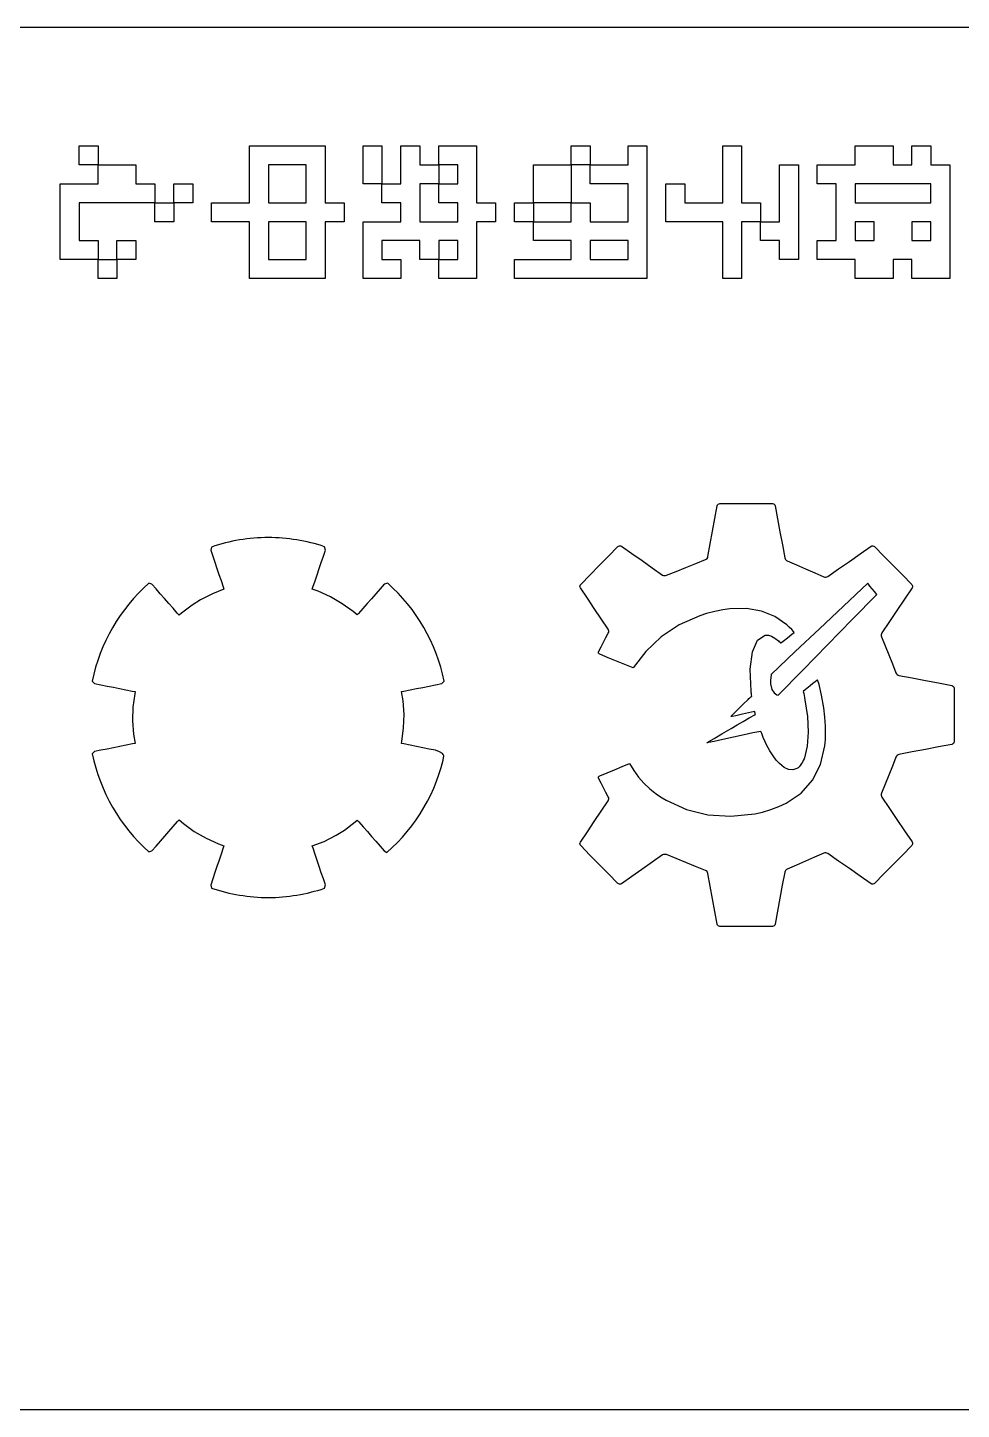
# Model space of a CAD drawing. Extents: x 9 to 137, y 10 to 46.
# Drawn here: x 89.74 to 113.62, y 10.3 to 45.62 of the extents above; entities that cross this region are included whole.
import ezdxf

# ---------------------------------------------------------------- set-up
doc = ezdxf.new("R2010")
doc.units = 0
doc.layers.add('Layer_1', color=7, linetype='CONTINUOUS')

msp = doc.modelspace()

# ---------------------------------------------------------------- linework, layer by layer
at = {"layer": 'Layer_1', "color": 7}
for p, q in [((137.20307, 45.61675), (8.70306, 45.61675)), ((95.07, 32.50475), (94.9794, 32.48685)), ((95.1609, 32.52085), (95.07, 32.50475)), ((95.2521, 32.53505), (95.1609, 32.52085)), ((95.3436, 32.54745), (95.2521, 32.53505)), ((95.4354, 32.55805), (95.3436, 32.54745)), ((95.5274, 32.56705), (95.4354, 32.55805)), ((95.6196, 32.57405), (95.5274, 32.56705)), ((95.7119, 32.57905), (95.6196, 32.57405)), ((95.8044, 32.58205), (95.7119, 32.57905)), ((95.897, 32.58305), (95.8044, 32.58205)), ((95.9886, 32.58205), (95.897, 32.58305)), ((96.0801, 32.57905), (95.9886, 32.58205)), ((96.1715, 32.57405), (96.0801, 32.57905)), ((96.2627, 32.56705), (96.1715, 32.57405)), ((96.3537, 32.55905), (96.2627, 32.56705)), ((96.4445, 32.54885), (96.3537, 32.55905)), ((96.5351, 32.53685), (96.4445, 32.54885)), ((96.6254, 32.52305), (96.5351, 32.53685)), ((96.7154, 32.50745), (96.6254, 32.52305)), ((96.8051, 32.49005), (96.7154, 32.50745)), ((94.4444, 32.34165), (94.4237, 32.26305)), ((94.4237, 32.26305), (94.4769, 32.10699)), ((94.5324, 32.37035), (94.4444, 32.34165)), ((94.6209, 32.39725), (94.5324, 32.37035)), ((94.7099, 32.42235), (94.6209, 32.39725)), ((94.7993, 32.44565), (94.7099, 32.42235)), ((94.8892, 32.46715), (94.7993, 32.44565)), ((94.9794, 32.48685), (94.8892, 32.46715)), ((96.8945, 32.47085), (96.8051, 32.49005)), ((96.9835, 32.44985), (96.8945, 32.47085)), ((97.0721, 32.42715), (96.9835, 32.44985)), ((97.1603, 32.40265), (97.0721, 32.42715)), ((97.248, 32.37635), (97.1603, 32.40265)), ((97.3352, 32.34835), (97.248, 32.37635)), ((97.3047, 32.10544), (97.3579, 32.26305)), ((97.3579, 32.26305), (97.3352, 32.34835)), ((94.4769, 32.10699), (94.5296, 31.95041)), ((94.5296, 31.95041), (94.5823, 31.79383)), ((94.5823, 31.79383), (94.635, 31.63777)), ((97.1451, 31.6326), (97.1983, 31.79021)), ((97.1983, 31.79021), (97.2515, 31.94782)), ((97.2515, 31.94782), (97.3047, 32.10544)), ((94.635, 31.63777), (94.6877, 31.48119)), ((94.6877, 31.48119), (94.7409, 31.32513)), ((97.0387, 31.31686), (97.0919, 31.47499)), ((97.0919, 31.47499), (97.1451, 31.6326)), ((92.57524, 31.15795), (92.45037, 31.02238)), ((92.70576, 31.28872), (92.57524, 31.15795)), ((92.84183, 31.4145), (92.70576, 31.28872)), ((92.91723, 31.3938), (92.84183, 31.4145)), ((93.02575, 31.27029), (92.91723, 31.3938)), ((93.13427, 31.1473), (93.02575, 31.27029)), ((93.24279, 31.0238), (93.13427, 31.1473)), ((94.46962, 31.14679), (94.16111, 30.98917)), ((94.7621, 31.26203), (94.46962, 31.14679)), ((94.7409, 31.32513), (94.7621, 31.26203)), ((97.0206, 31.26366), (97.0387, 31.31686)), ((97.17305, 31.21146), (97.0206, 31.26366)), ((97.48879, 31.06779), (97.17305, 31.21146)), ((98.6443, 31.14374), (98.53423, 31.0192)), ((98.75386, 31.26879), (98.6443, 31.14374)), ((98.86393, 31.39333), (98.75386, 31.26879)), ((98.94973, 31.41763), (98.86393, 31.39333)), ((99.0854, 31.29191), (98.94973, 31.41763)), ((99.21555, 31.16121), (99.0854, 31.29191)), ((99.34006, 31.02573), (99.21555, 31.16121)), ((92.21803, 30.73758), (92.11078, 30.58874)), ((92.33126, 30.88219), (92.21803, 30.73758)), ((92.45037, 31.02238), (92.33126, 30.88219)), ((93.35131, 30.90029), (93.24279, 31.0238)), ((93.45983, 30.77678), (93.35131, 30.90029)), ((93.56835, 30.65328), (93.45983, 30.77678)), ((93.95285, 30.85895), (93.67535, 30.65018)), ((94.16111, 30.98917), (93.95285, 30.85895)), ((97.78903, 30.89313), (97.48879, 31.06779)), ((98.07015, 30.69004), (97.78903, 30.89313)), ((98.31461, 30.76908), (98.20505, 30.64454)), ((98.42416, 30.89466), (98.31461, 30.76908)), ((98.53423, 31.0192), (98.42416, 30.89466)), ((99.45883, 30.88566), (99.34006, 31.02573)), ((99.57173, 30.74119), (99.45883, 30.88566)), ((99.67867, 30.59251), (99.57173, 30.74119)), ((92.00963, 30.43586), (91.91473, 30.27913)), ((92.11078, 30.58874), (92.00963, 30.43586)), ((93.61745, 30.59698), (93.56835, 30.65328)), ((93.67535, 30.65018), (93.61745, 30.59698)), ((98.16935, 30.60424), (98.07015, 30.69004)), ((98.20505, 30.64454), (98.16935, 30.60424)), ((99.77953, 30.43981), (99.67867, 30.59251)), ((99.87423, 30.28328), (99.77953, 30.43981)), ((91.82613, 30.11875), (91.74393, 29.9549)), ((91.91473, 30.27913), (91.82613, 30.11875)), ((99.96263, 30.12311), (99.87423, 30.28328)), ((100.04463, 29.95949), (99.96263, 30.12311)), ((91.66823, 29.78778), (91.59923, 29.61758)), ((91.74393, 29.9549), (91.66823, 29.78778)), ((100.12003, 29.79261), (100.04463, 29.95949)), ((100.18883, 29.62266), (100.12003, 29.79261)), ((91.53693, 29.44448), (91.48153, 29.26868)), ((91.59923, 29.61758), (91.53693, 29.44448)), ((100.25093, 29.44984), (100.18883, 29.62266)), ((100.30613, 29.27431), (100.25093, 29.44984)), ((91.43313, 29.09037), (91.39183, 28.90974)), ((91.48153, 29.26868), (91.43313, 29.09037)), ((100.35443, 29.0963), (100.30613, 29.27431)), ((100.39563, 28.91597), (100.35443, 29.0963)), ((91.39183, 28.90974), (91.44973, 28.85294)), ((91.44973, 28.85294), (91.61096, 28.82034)), ((91.61096, 28.82034), (91.77271, 28.78834)), ((91.77271, 28.78834), (91.93394, 28.75574)), ((91.93394, 28.75574), (92.09517, 28.72314)), ((92.09517, 28.72314), (92.2564, 28.69114)), ((92.2564, 28.69114), (92.41711, 28.65914)), ((92.41711, 28.65914), (92.49051, 28.64414)), ((92.49051, 28.64414), (92.47971, 28.59194)), ((99.30108, 28.64437), (99.35898, 28.65687)), ((99.34188, 28.41028), (99.30108, 28.64437)), ((99.35898, 28.65687), (99.52073, 28.68947)), ((99.52073, 28.68947), (99.68299, 28.72207)), ((99.68299, 28.72207), (99.84474, 28.75467)), ((99.84474, 28.75467), (100.007, 28.78727)), ((100.007, 28.78727), (100.16927, 28.81927)), ((100.16927, 28.81927), (100.33153, 28.85187)), ((100.33153, 28.85187), (100.39563, 28.91597)), ((92.47971, 28.59194), (92.43581, 28.24726)), ((99.36718, 28.06457), (99.34188, 28.41028)), ((92.43581, 28.24726), (92.42681, 27.90103)), ((92.42681, 27.90103), (92.45161, 27.55428)), ((99.35818, 27.7173), (99.36718, 28.06457)), ((92.45161, 27.55428), (92.49191, 27.32123)), ((99.31428, 27.37366), (99.35818, 27.7173)), ((91.93634, 27.21013), (91.77459, 27.17753)), ((92.09808, 27.24273), (91.93634, 27.21013)), ((92.26087, 27.27533), (92.09808, 27.24273)), ((92.42261, 27.30733), (92.26087, 27.27533)), ((92.49191, 27.32123), (92.42261, 27.30733)), ((99.30288, 27.31936), (99.31428, 27.37366)), ((99.36388, 27.30696), (99.30288, 27.31936)), ((99.52459, 27.27546), (99.36388, 27.30696)), ((99.68583, 27.24286), (99.52459, 27.27546)), ((99.84706, 27.21086), (99.68583, 27.24286)), ((100.00829, 27.17826), (99.84706, 27.21086)), ((91.45058, 27.11293), (91.39528, 27.05863)), ((91.39528, 27.05863), (91.43628, 26.87793)), ((91.43628, 26.87793), (91.48438, 26.69954)), ((91.61233, 27.14493), (91.45058, 27.11293)), ((91.77459, 27.17753), (91.61233, 27.14493)), ((100.16952, 27.14566), (100.00829, 27.17826)), ((100.27541, 27.1052), (100.16982, 27.1457)), ((100.16982, 27.1457), (100.16982, 27.1457)), ((100.34871, 27.0666), (100.27541, 27.1052)), ((100.31651, 26.70886), (100.36521, 26.8904)), ((100.37061, 27.0398), (100.34871, 27.0666)), ((100.36521, 26.8904), (100.38141, 27.0037)), ((100.38141, 27.0037), (100.37061, 27.0398)), ((91.48438, 26.69954), (91.53948, 26.52365)), ((91.53948, 26.52365), (91.60138, 26.35044)), ((100.19761, 26.35377), (100.26061, 26.52992)), ((100.26061, 26.52992), (100.31651, 26.70886)), ((91.60138, 26.35044), (91.67008, 26.18011)), ((91.67008, 26.18011), (91.74548, 26.01286)), ((100.05071, 26.01061), (100.12761, 26.18059)), ((100.12761, 26.18059), (100.19761, 26.35377)), ((91.74548, 26.01286), (91.82738, 25.84887)), ((91.82738, 25.84887), (91.91568, 25.68833)), ((99.87671, 25.68101), (99.96701, 25.84401)), ((99.96701, 25.84401), (100.05071, 26.01061)), ((91.91568, 25.68833), (92.01038, 25.53143)), ((92.01038, 25.53143), (92.11125, 25.37837)), ((99.67667, 25.36656), (99.77991, 25.52178)), ((99.77991, 25.52178), (99.87671, 25.68101)), ((92.11125, 25.37837), (92.21822, 25.22934)), ((92.21822, 25.22934), (92.33118, 25.08453)), ((92.33118, 25.08453), (92.45002, 24.94412)), ((93.357, 25.07171), (93.46655, 25.19728)), ((93.46655, 25.19728), (93.57662, 25.32182)), ((93.57662, 25.32182), (93.61742, 25.36782)), ((93.61742, 25.36782), (93.72388, 25.27532)), ((93.72388, 25.27532), (94.005, 25.07223)), ((97.6331, 24.97634), (97.84136, 25.10656)), ((97.84136, 25.10656), (98.11834, 25.31481)), ((98.11834, 25.31481), (98.16954, 25.36181)), ((98.16954, 25.36181), (98.21244, 25.31321)), ((98.21244, 25.31321), (98.32096, 25.18971)), ((98.32096, 25.18971), (98.43, 25.06621)), ((99.45143, 25.06889), (99.56714, 25.21553)), ((99.56714, 25.21553), (99.67667, 25.36656)), ((92.45002, 24.94412), (92.57464, 24.80832)), ((92.57464, 24.80832), (92.70492, 24.67732)), ((93.02678, 24.69707), (93.13686, 24.82212)), ((93.13686, 24.82212), (93.24692, 24.94665)), ((93.24692, 24.94665), (93.357, 25.07171)), ((94.005, 25.07223), (94.30472, 24.89808)), ((94.30472, 24.89808), (94.62098, 24.75442)), ((94.62098, 24.75442), (94.76257, 24.70582)), ((97.02177, 24.69935), (97.32408, 24.81769)), ((97.32408, 24.81769), (97.6331, 24.97634)), ((98.43, 25.06621), (98.538, 24.9427)), ((98.538, 24.9427), (98.64652, 24.81919)), ((98.64652, 24.81919), (98.75504, 24.6962)), ((99.06841, 24.65734), (99.20195, 24.7896)), ((99.20195, 24.7896), (99.32966, 24.92684)), ((99.32966, 24.92684), (99.45143, 25.06889)), ((92.70492, 24.67732), (92.84075, 24.55129)), ((92.84075, 24.55129), (92.91775, 24.57149)), ((92.91775, 24.57149), (93.02678, 24.69707)), ((94.69027, 24.49089), (94.63657, 24.33328)), ((94.74347, 24.64902), (94.69027, 24.49089)), ((94.76257, 24.70582), (94.74347, 24.64902)), ((97.04137, 24.64095), (97.02177, 24.69935)), ((97.09407, 24.48437), (97.04137, 24.64095)), ((97.14677, 24.32831), (97.09407, 24.48437)), ((98.75504, 24.6962), (98.86356, 24.5727)), ((98.86356, 24.5727), (98.92916, 24.5303)), ((98.92916, 24.5303), (99.06841, 24.65734)), ((94.53007, 24.01806), (94.47687, 23.85993)), ((94.58387, 24.17566), (94.53007, 24.01806)), ((94.63657, 24.33328), (94.58387, 24.17566)), ((97.19997, 24.17173), (97.14677, 24.32831)), ((97.25267, 24.01567), (97.19997, 24.17173)), ((94.47687, 23.85993), (94.42367, 23.70231)), ((94.42367, 23.70231), (94.44437, 23.62221)), ((97.30537, 23.85909), (97.25267, 24.01567)), ((97.35857, 23.70251), (97.30537, 23.85909)), ((97.33637, 23.61981), (97.35857, 23.70251)), ((94.44437, 23.62221), (94.53247, 23.59361)), ((94.53247, 23.59361), (94.62097, 23.56681)), ((94.62097, 23.56681), (94.70997, 23.54181)), ((94.70997, 23.54181), (94.79937, 23.51861)), ((94.79937, 23.51861), (94.88927, 23.49721)), ((94.88927, 23.49721), (94.97947, 23.47761)), ((94.97947, 23.47761), (95.07007, 23.45991)), ((95.07007, 23.45991), (95.16097, 23.44401)), ((95.16097, 23.44401), (95.25217, 23.42991)), ((95.25217, 23.42991), (95.34367, 23.41771)), ((95.34367, 23.41771), (95.43547, 23.40731)), ((95.43547, 23.40731), (95.52747, 23.39831)), ((95.52747, 23.39831), (95.61967, 23.39131)), ((95.61967, 23.39131), (95.71197, 23.38631)), ((95.71197, 23.38631), (95.80447, 23.38331)), ((95.80447, 23.38331), (95.89707, 23.38231)), ((95.89707, 23.38231), (95.98877, 23.38331)), ((95.98877, 23.38331), (96.08037, 23.38631)), ((96.08037, 23.38631), (96.17187, 23.39131)), ((96.17187, 23.39131), (96.26317, 23.39831)), ((96.26317, 23.39831), (96.35427, 23.40731)), ((96.35427, 23.40731), (96.44517, 23.41771)), ((96.44517, 23.41771), (96.53577, 23.42991)), ((96.53577, 23.42991), (96.62617, 23.44391)), ((96.62617, 23.44391), (96.71627, 23.45971)), ((96.71627, 23.45971), (96.80607, 23.47721)), ((96.80607, 23.47721), (96.89547, 23.49651)), ((96.89547, 23.49651), (96.98447, 23.51761)), ((96.98447, 23.51761), (97.07307, 23.54051)), ((97.07307, 23.54051), (97.16127, 23.56521)), ((97.16127, 23.56521), (97.24907, 23.59161)), ((97.24907, 23.59161), (97.33637, 23.61981)), ((8.70306, 10.29953), (137.20307, 10.29953))]:
    msp.add_line(p, q, dxfattribs=at)
at = {"layer": 'Layer_1', "color": 1}
for p, q in [((137.20307, 45.61675), (53.88067, 45.61675)), ((91.058928, 42.592864), (91.542973, 42.592864)), ((91.058928, 42.108813), (91.058928, 42.592864)), ((91.542973, 42.592864), (91.542973, 42.108813)), ((95.415378, 42.592864), (97.351581, 42.592864)), ((95.415378, 41.140712), (95.415378, 42.592864)), ((97.351581, 42.592864), (97.351581, 41.140712)), ((98.319682, 41.624762), (98.319682, 42.592864)), ((98.319682, 42.592864), (98.803738, 42.592864)), ((98.803738, 42.592864), (98.803738, 41.624762)), ((99.287783, 42.592864), (99.771839, 42.592864)), ((99.287783, 41.624762), (99.287783, 42.592864)), ((99.771839, 42.592864), (99.771839, 42.108813)), ((100.255885, 42.108813), (100.255885, 42.592864)), ((100.255885, 42.592864), (101.223986, 42.592864)), ((101.223986, 42.592864), (101.223986, 41.140712)), ((103.644245, 42.592864), (104.12829, 42.592864)), ((103.644245, 42.108813), (103.644245, 42.592864)), ((104.12829, 42.592864), (104.12829, 42.108813)), ((105.096391, 42.592864), (105.580447, 42.592864)), ((105.096391, 42.108813), (105.096391, 42.592864)), ((105.580447, 42.592864), (105.580447, 39.204509)), ((107.51665, 42.592864), (108.000695, 42.592864)), ((107.51665, 41.140712), (107.51665, 42.592864)), ((108.000695, 42.592864), (108.000695, 41.140712)), ((110.904999, 42.592864), (111.8731, 42.592864)), ((110.904999, 42.108813), (110.904999, 42.592864)), ((111.8731, 42.592864), (111.8731, 42.108813)), ((112.357156, 42.108813), (112.357156, 42.592864)), ((112.357156, 42.592864), (112.841212, 42.592864)), ((112.841212, 42.592864), (112.841212, 42.108813)), ((91.542973, 42.108813), (91.058928, 42.108813)), ((91.542973, 42.108813), (92.511074, 42.108813)), ((91.542973, 41.624762), (91.542973, 42.108813)), ((92.511074, 42.108813), (92.511074, 41.624762)), ((95.899434, 42.108813), (95.899434, 41.140712)), ((96.867536, 42.108813), (95.899434, 42.108813)), ((96.867536, 41.140712), (96.867536, 42.108813)), ((99.771839, 42.108813), (100.255885, 42.108813)), ((100.255885, 42.108813), (100.255885, 41.624762)), ((100.739941, 42.108813), (100.255885, 42.108813)), ((100.739941, 41.624762), (100.739941, 42.108813)), ((102.676143, 42.108813), (103.644245, 42.108813)), ((102.676143, 41.140712), (102.676143, 42.108813)), ((104.12829, 42.108813), (103.644245, 42.108813)), ((103.644245, 42.108813), (103.644245, 41.140712)), ((104.12829, 41.624762), (104.12829, 42.108813)), ((104.12829, 42.108813), (105.096391, 42.108813)), ((108.968796, 42.108813), (109.452852, 42.108813)), ((108.968796, 40.656661), (108.968796, 42.108813)), ((109.452852, 42.108813), (109.452852, 39.68856)), ((109.936897, 41.624762), (109.936897, 42.108813)), ((109.936897, 42.108813), (110.904999, 42.108813)), ((111.8731, 42.108813), (112.357156, 42.108813)), ((112.841212, 42.108813), (113.325257, 42.108813)), ((113.325257, 42.108813), (113.325257, 39.204509)), ((90.574872, 39.68856), (90.574872, 41.624762)), ((90.574872, 41.624762), (91.542973, 41.624762)), ((92.511074, 41.624762), (92.995131, 41.624762)), ((92.995131, 41.624762), (92.995131, 41.140712)), ((93.479176, 41.624762), (93.963232, 41.624762)), ((93.479176, 41.140712), (93.479176, 41.624762)), ((93.963232, 41.624762), (93.963232, 41.140712)), ((98.803738, 41.624762), (98.319682, 41.624762)), ((98.803738, 41.140712), (98.803738, 41.624762)), ((98.803738, 41.624762), (99.287783, 41.624762)), ((99.771839, 41.624762), (99.771839, 40.656661)), ((100.255885, 41.624762), (99.771839, 41.624762)), ((100.255885, 41.624762), (100.739941, 41.624762)), ((100.255885, 41.140712), (100.255885, 41.624762)), ((105.096391, 41.624762), (104.12829, 41.624762)), ((105.096391, 40.656661), (105.096391, 41.624762)), ((106.064492, 40.656661), (106.064492, 41.624762)), ((106.064492, 41.624762), (106.548548, 41.624762)), ((106.548548, 41.624762), (106.548548, 41.140712)), ((110.420953, 41.624762), (109.936897, 41.624762)), ((110.420953, 40.17261), (110.420953, 41.624762)), ((110.904999, 41.624762), (110.904999, 41.140712)), ((112.841212, 41.624762), (110.904999, 41.624762)), ((112.841212, 41.140712), (112.841212, 41.624762)), ((92.995131, 41.140712), (91.058928, 41.140712)), ((91.058928, 41.140712), (91.058928, 40.17261)), ((92.995131, 41.140712), (93.479176, 41.140712)), ((92.995131, 40.656661), (92.995131, 41.140712)), ((93.479176, 41.140712), (93.479176, 40.656661)), ((93.963232, 41.140712), (93.479176, 41.140712)), ((94.447277, 40.656661), (94.447277, 41.140712)), ((94.447277, 41.140712), (95.415378, 41.140712)), ((95.899434, 41.140712), (96.867536, 41.140712)), ((97.351581, 41.140712), (97.835637, 41.140712)), ((97.835637, 41.140712), (97.835637, 40.656661)), ((99.287783, 41.140712), (98.803738, 41.140712)), ((99.287783, 40.656661), (99.287783, 41.140712)), ((100.739941, 41.140712), (100.255885, 41.140712)), ((100.739941, 40.656661), (100.739941, 41.140712)), ((101.223986, 41.140712), (101.708042, 41.140712)), ((101.708042, 41.140712), (101.708042, 40.656661)), ((102.192087, 40.656661), (102.192087, 41.140712)), ((102.192087, 41.140712), (102.676143, 41.140712)), ((103.644245, 41.140712), (102.676143, 41.140712)), ((102.676143, 41.140712), (102.676143, 40.656661)), ((103.644245, 40.656661), (103.644245, 41.140712)), ((103.644245, 41.140712), (104.12829, 41.140712)), ((104.12829, 41.140712), (104.12829, 40.656661)), ((106.548548, 41.140712), (107.51665, 41.140712)), ((108.000695, 41.140712), (108.484751, 41.140712)), ((108.484751, 41.140712), (108.484751, 40.656661)), ((110.904999, 41.140712), (112.841212, 41.140712)), ((93.479176, 40.656661), (92.995131, 40.656661)), ((95.415378, 40.656661), (94.447277, 40.656661)), ((95.415378, 39.204509), (95.415378, 40.656661)), ((95.899434, 40.656661), (95.899434, 39.68856)), ((96.867536, 40.656661), (95.899434, 40.656661)), ((96.867536, 39.68856), (96.867536, 40.656661)), ((97.835637, 40.656661), (97.351581, 40.656661)), ((97.351581, 40.656661), (97.351581, 39.204509)), ((98.319682, 39.204509), (98.319682, 40.656661)), ((98.319682, 40.656661), (99.287783, 40.656661)), ((99.771839, 40.656661), (100.739941, 40.656661)), ((101.708042, 40.656661), (101.223986, 40.656661)), ((101.223986, 40.656661), (101.223986, 39.204509)), ((102.676143, 40.656661), (102.192087, 40.656661)), ((102.676143, 40.17261), (102.676143, 40.656661)), ((102.676143, 40.656661), (103.644245, 40.656661)), ((104.12829, 40.656661), (105.096391, 40.656661)), ((107.51665, 40.656661), (106.064492, 40.656661)), ((107.51665, 39.204509), (107.51665, 40.656661)), ((108.484751, 40.656661), (108.000695, 40.656661)), ((108.000695, 40.656661), (108.000695, 39.204509)), ((108.484751, 40.17261), (108.484751, 40.656661)), ((108.484751, 40.656661), (108.968796, 40.656661)), ((110.904999, 40.656661), (110.904999, 40.17261)), ((111.389055, 40.656661), (110.904999, 40.656661)), ((111.389055, 40.17261), (111.389055, 40.656661)), ((112.357156, 40.656661), (112.357156, 40.17261)), ((112.841212, 40.656661), (112.357156, 40.656661)), ((112.841212, 40.17261), (112.841212, 40.656661)), ((91.058928, 40.17261), (91.542973, 40.17261)), ((91.542973, 40.17261), (91.542973, 39.68856)), ((92.027029, 40.17261), (92.511074, 40.17261)), ((92.027029, 39.68856), (92.027029, 40.17261)), ((92.511074, 40.17261), (92.511074, 39.68856)), ((99.771839, 40.17261), (98.803738, 40.17261)), ((98.803738, 40.17261), (98.803738, 39.68856)), ((99.771839, 39.68856), (99.771839, 40.17261)), ((100.255885, 40.17261), (100.255885, 39.68856)), ((100.739941, 40.17261), (100.255885, 40.17261)), ((100.739941, 39.68856), (100.739941, 40.17261)), ((103.644245, 40.17261), (102.676143, 40.17261)), ((103.644245, 39.68856), (103.644245, 40.17261)), ((104.12829, 40.17261), (104.12829, 39.68856)), ((105.096391, 40.17261), (104.12829, 40.17261)), ((105.096391, 39.68856), (105.096391, 40.17261)), ((108.968796, 40.17261), (108.484751, 40.17261)), ((108.968796, 39.68856), (108.968796, 40.17261)), ((109.936897, 39.68856), (109.936897, 40.17261)), ((109.936897, 40.17261), (110.420953, 40.17261)), ((110.904999, 40.17261), (111.389055, 40.17261)), ((112.357156, 40.17261), (112.841212, 40.17261)), ((91.542973, 39.68856), (90.574872, 39.68856)), ((91.542973, 39.68856), (92.027029, 39.68856)), ((91.542973, 39.204509), (91.542973, 39.68856)), ((92.511074, 39.68856), (92.027029, 39.68856)), ((92.027029, 39.68856), (92.027029, 39.204509)), ((95.899434, 39.68856), (96.867536, 39.68856)), ((98.803738, 39.68856), (99.287783, 39.68856)), ((99.287783, 39.68856), (99.287783, 39.204509)), ((100.255885, 39.68856), (99.771839, 39.68856)), ((100.255885, 39.204509), (100.255885, 39.68856)), ((100.255885, 39.68856), (100.739941, 39.68856)), ((102.192087, 39.204509), (102.192087, 39.68856)), ((102.192087, 39.68856), (103.644245, 39.68856)), ((104.12829, 39.68856), (105.096391, 39.68856)), ((109.452852, 39.68856), (108.968796, 39.68856)), ((110.904999, 39.68856), (109.936897, 39.68856)), ((110.904999, 39.204509), (110.904999, 39.68856)), ((112.357156, 39.68856), (111.8731, 39.68856)), ((111.8731, 39.68856), (111.8731, 39.204509)), ((112.357156, 39.204509), (112.357156, 39.68856)), ((92.027029, 39.204509), (91.542973, 39.204509)), ((97.351581, 39.204509), (95.415378, 39.204509)), ((99.287783, 39.204509), (98.319682, 39.204509)), ((101.223986, 39.204509), (100.255885, 39.204509)), ((105.580447, 39.204509), (102.192087, 39.204509)), ((108.000695, 39.204509), (107.51665, 39.204509)), ((111.8731, 39.204509), (110.904999, 39.204509)), ((113.325257, 39.204509), (112.357156, 39.204509)), ((53.88067, 10.29953), (137.20307, 10.29953))]:
    msp.add_line(p, q, dxfattribs=at)
at = {"layer": 'Layer_1', "color": 5}
for p, q in [((107.318423, 33.06937), (107.37749, 33.393009)), ((107.37749, 33.393009), (107.386366, 33.415744)), ((107.386366, 33.415744), (107.40259, 33.434259)), ((107.40259, 33.434259), (107.423834, 33.446736)), ((107.423834, 33.446736), (107.447733, 33.45132)), ((107.447733, 33.45132), (107.783394, 33.451683)), ((107.783394, 33.451683), (108.119056, 33.452047)), ((108.119056, 33.452047), (108.454717, 33.452411)), ((108.454717, 33.452411), (108.790379, 33.452775)), ((108.790379, 33.452775), (108.814169, 33.448264)), ((108.814169, 33.448264), (108.83534, 33.435569)), ((108.83534, 33.435569), (108.851564, 33.416762)), ((108.851564, 33.416762), (108.860585, 33.393954)), ((108.860585, 33.393954), (108.921253, 33.062127)), ((107.259355, 32.74573), (107.318423, 33.06937)), ((108.921253, 33.062127), (108.981918, 32.7303)), ((107.200284, 32.422091), (107.259355, 32.74573)), ((108.981918, 32.7303), (109.042586, 32.398472)), ((104.598941, 32.111122), (104.836416, 32.352602)), ((104.836416, 32.352602), (104.85635, 32.366352)), ((104.85635, 32.366352), (104.880104, 32.372754)), ((104.880104, 32.372754), (104.904658, 32.371299)), ((104.904658, 32.371299), (104.926883, 32.361514)), ((104.926883, 32.361514), (105.190305, 32.177629)), ((105.190305, 32.177629), (105.453724, 31.993747)), ((107.141216, 32.098452), (107.200284, 32.422091)), ((109.042586, 32.398472), (109.103251, 32.066645)), ((110.75775, 31.974191), (111.03474, 32.167789)), ((111.03474, 32.167789), (111.31173, 32.36139)), ((111.31173, 32.36139), (111.333774, 32.371212)), ((111.333774, 32.371212), (111.358365, 32.372667)), ((111.358365, 32.372667), (111.382264, 32.366265)), ((111.382264, 32.366265), (111.402198, 32.352478)), ((111.402198, 32.352478), (111.639542, 32.110998)), ((104.123988, 31.628166), (104.361463, 31.869646)), ((104.361463, 31.869646), (104.598941, 32.111122)), ((105.453724, 31.993747), (105.717146, 31.809861)), ((105.717146, 31.809861), (105.980564, 31.625976)), ((106.329565, 31.719161), (106.577952, 31.820054)), ((106.577952, 31.820054), (106.826336, 31.920951)), ((106.826336, 31.920951), (107.07472, 32.021844)), ((107.07472, 32.021844), (107.097346, 32.033557)), ((107.097346, 32.033557), (107.117426, 32.051745)), ((107.117426, 32.051745), (107.132777, 32.074116)), ((107.132777, 32.074116), (107.141216, 32.098452)), ((109.103251, 32.066645), (109.11169, 32.041873)), ((109.11169, 32.041873), (109.126859, 32.018628)), ((109.126859, 32.018628), (109.14672, 31.999531)), ((109.14672, 31.999531), (109.169237, 31.987236)), ((109.169237, 31.987236), (109.40259, 31.885782)), ((109.40259, 31.885782), (109.63594, 31.784329)), ((110.480759, 31.78059), (110.75775, 31.974191)), ((111.639542, 32.110998), (111.876889, 31.869518)), ((111.876889, 31.869518), (112.114233, 31.628039)), ((103.886509, 31.386686), (104.123988, 31.628166)), ((105.980564, 31.625976), (106.003263, 31.614809)), ((106.003263, 31.614809), (106.029745, 31.609607)), ((106.029745, 31.609607), (106.056809, 31.610698)), ((106.056809, 31.610698), (106.081181, 31.618264)), ((106.081181, 31.618264), (106.329565, 31.719161)), ((109.63594, 31.784329), (109.869294, 31.682876)), ((109.869294, 31.682876), (110.102643, 31.581423)), ((110.102643, 31.581423), (110.12687, 31.573311)), ((110.12687, 31.573311), (110.154006, 31.571492)), ((110.154006, 31.571492), (110.180743, 31.576039)), ((110.180743, 31.576039), (110.203769, 31.586988)), ((110.203769, 31.586988), (110.480759, 31.78059)), ((112.114233, 31.628039), (112.351577, 31.386559)), ((103.866939, 31.34198), (103.87305, 31.366315)), ((103.868394, 31.316807), (103.866939, 31.34198)), ((103.877852, 31.293963), (103.868394, 31.316807)), ((103.87305, 31.366315), (103.886509, 31.386686)), ((104.055462, 31.030832), (103.877852, 31.293963)), ((111.225711, 31.414307), (110.608269, 30.832396)), ((110.824889, 30.484716), (111.455238, 31.128943)), ((111.283055, 31.342973), (111.225711, 31.414307)), ((111.340398, 31.271639), (111.283055, 31.342973)), ((111.397738, 31.200305), (111.340398, 31.271639)), ((111.455082, 31.128972), (111.397738, 31.200305)), ((111.455231, 31.128943), (111.455082, 31.128972)), ((111.455234, 31.128943), (111.455231, 31.128943)), ((111.455238, 31.128943), (111.455234, 31.128943)), ((111.455234, 31.128943), (111.455234, 31.128943)), ((112.358816, 31.295509), (112.165509, 31.008788)), ((112.351577, 31.386559), (112.365, 31.366152)), ((112.368492, 31.317735), (112.358816, 31.295509)), ((112.365, 31.366152), (112.370674, 31.342253)), ((112.370674, 31.342253), (112.368492, 31.317735)), ((104.233069, 30.767705), (104.055462, 31.030832)), ((104.41068, 30.504574), (104.233069, 30.767705)), ((107.523181, 30.733948), (107.312421, 30.690405)), ((107.702323, 30.760975), (107.523181, 30.733948)), ((108.122388, 30.770106), (107.702323, 30.760975)), ((108.506612, 30.704338), (108.122388, 30.770106)), ((110.608269, 30.832396), (109.99083, 30.250483)), ((112.165509, 31.008788), (111.972202, 30.722067)), ((104.588286, 30.241443), (104.41068, 30.504574)), ((106.931751, 30.585013), (106.407537, 30.348989)), ((107.103974, 30.638162), (106.931751, 30.585013)), ((107.312421, 30.690405), (107.103974, 30.638162)), ((108.853488, 30.564053), (108.506612, 30.704338)), ((109.161511, 30.349633), (108.853488, 30.564053)), ((110.19454, 29.84049), (110.824889, 30.484716)), ((111.778892, 30.435343), (111.585585, 30.148622)), ((111.972202, 30.722067), (111.778892, 30.435343)), ((104.4703, 29.908623), (104.531369, 30.024506)), ((104.531369, 30.024506), (104.592433, 30.14039)), ((104.599054, 30.218344), (104.588286, 30.241443)), ((104.592433, 30.14039), (104.601273, 30.164398)), ((104.603455, 30.191535), (104.599054, 30.218344)), ((104.601273, 30.164398), (104.603455, 30.191535)), ((105.943486, 30.042181), (105.547571, 29.673014)), ((106.407537, 30.348989), (105.943486, 30.042181)), ((108.410033, 29.959971), (108.605941, 30.086473)), ((108.605941, 30.086473), (108.685761, 30.085018)), ((108.685761, 30.085018), (108.769081, 30.060028)), ((108.769081, 30.060028), (108.854645, 30.012233)), ((109.060869, 29.931838), (109.174759, 30.021974)), ((109.221233, 30.294283), (109.161511, 30.349633)), ((109.174759, 30.021974), (109.288682, 30.113712)), ((109.28164, 30.233575), (109.221233, 30.294283)), ((109.327484, 30.183434), (109.28164, 30.233575)), ((109.288682, 30.113712), (109.343526, 30.159789)), ((109.343526, 30.159789), (109.327484, 30.183434)), ((109.99083, 30.250483), (109.373388, 29.668572)), ((111.574781, 30.125341), (111.569689, 30.098023)), ((111.569689, 30.098023), (111.57078, 30.070195)), ((111.57078, 30.070195), (111.578237, 30.04535)), ((111.585585, 30.148622), (111.574781, 30.125341)), ((111.578237, 30.04535), (111.670833, 29.815248)), ((104.341947, 29.654229), (104.348167, 29.676855)), ((104.348167, 29.676855), (104.409235, 29.792739)), ((104.409235, 29.792739), (104.4703, 29.908623)), ((105.547571, 29.673014), (105.227762, 29.249922)), ((108.279882, 29.66014), (108.410033, 29.959971)), ((109.373388, 29.668572), (108.755945, 29.086658)), ((108.854645, 30.012233), (108.941198, 29.942216)), ((108.941198, 29.942216), (108.964079, 29.921591)), ((108.964079, 29.921591), (108.98394, 29.905039)), ((108.98394, 29.905039), (108.998673, 29.894199)), ((108.998673, 29.894199), (109.00613, 29.890562)), ((109.00613, 29.890562), (109.060869, 29.931838)), ((109.564188, 29.196264), (110.19454, 29.84049)), ((111.670833, 29.815248), (111.763432, 29.585151)), ((104.344857, 29.632294), (104.341947, 29.654229)), ((104.356279, 29.613488), (104.344857, 29.632294)), ((104.375231, 29.60021), (104.356279, 29.613488)), ((104.588363, 29.512638), (104.375231, 29.60021)), ((104.801498, 29.425066), (104.588363, 29.512638)), ((105.01463, 29.337494), (104.801498, 29.425066)), ((105.227762, 29.249922), (105.01463, 29.337494)), ((108.222688, 29.215696), (108.279882, 29.66014)), ((111.763432, 29.585151), (111.856027, 29.355049)), ((111.856027, 29.355049), (111.948623, 29.124948)), ((108.245678, 28.655353), (108.222688, 29.215696)), ((108.747469, 29.009665), (108.741613, 28.932281)), ((108.753399, 29.065306), (108.747469, 29.009665)), ((108.755945, 29.086658), (108.753399, 29.065306)), ((108.933839, 28.552037), (109.564188, 29.196264)), ((111.948623, 29.124948), (111.960154, 29.102031)), ((111.960154, 29.102031), (111.978379, 29.081624)), ((111.978379, 29.081624), (112.00075, 29.065946)), ((112.00075, 29.065946), (112.024722, 29.057252)), ((112.024722, 29.057252), (112.362115, 28.993412)), ((112.362115, 28.993412), (112.699508, 28.929571)), ((108.248952, 28.624251), (108.245678, 28.655353)), ((108.252226, 28.59315), (108.248952, 28.624251)), ((108.741613, 28.932281), (108.739067, 28.845721)), ((108.739067, 28.845721), (108.769659, 28.701303)), ((108.769659, 28.701303), (108.836598, 28.611305)), ((108.836598, 28.611305), (108.903465, 28.565096)), ((109.622146, 28.687615), (109.578109, 28.651675)), ((109.578109, 28.651675), (109.588913, 28.598246)), ((109.66618, 28.723555), (109.622146, 28.687615)), ((109.710217, 28.759494), (109.66618, 28.723555)), ((109.75425, 28.795434), (109.710217, 28.759494)), ((109.823634, 28.85161), (109.75425, 28.795434)), ((109.882556, 28.898146), (109.823634, 28.85161)), ((109.924825, 28.93023), (109.882556, 28.898146)), ((109.94425, 28.943071), (109.924825, 28.93023)), ((109.981943, 28.827758), (109.94425, 28.943071)), ((110.041593, 28.551495), (109.981943, 28.827758)), ((112.699508, 28.929571), (113.036897, 28.865731)), ((113.036897, 28.865731), (113.37429, 28.801891)), ((113.37429, 28.801891), (113.396953, 28.792906)), ((113.396953, 28.792906), (113.415577, 28.776573)), ((113.415577, 28.776573), (113.428164, 28.755147)), ((113.428164, 28.755147), (113.432783, 28.730885)), ((113.432783, 28.730885), (113.432783, 28.389341)), ((107.906302, 28.191949), (108.042739, 28.324573)), ((108.042739, 28.324573), (108.166232, 28.443207)), ((108.166232, 28.443207), (108.189367, 28.465142)), ((108.189367, 28.465142), (108.212503, 28.487077)), ((108.212503, 28.487077), (108.235638, 28.509012)), ((108.235638, 28.509012), (108.258773, 28.530946)), ((108.255499, 28.562048), (108.252226, 28.59315)), ((108.258773, 28.530946), (108.255499, 28.562048)), ((108.903465, 28.565096), (108.933839, 28.552037)), ((109.588913, 28.598246), (109.59968, 28.544813)), ((109.59968, 28.544813), (109.610484, 28.491384)), ((109.610484, 28.491384), (109.621251, 28.437951)), ((109.621251, 28.437951), (109.686339, 28.010621)), ((110.099795, 28.232454), (110.041593, 28.551495)), ((113.432783, 28.389341), (113.432783, 28.047798)), ((107.727815, 28.008187), (107.733053, 28.020192)), ((107.759099, 28.009643), (107.727815, 28.008187)), ((107.733053, 28.020192), (107.791532, 28.079197)), ((107.850007, 28.027831), (107.759099, 28.009643)), ((107.791532, 28.079197), (107.906302, 28.191949)), ((108.023623, 28.066462), (107.850007, 28.027831)), ((108.101719, 28.083959), (108.023623, 28.066462)), ((108.044419, 27.884461), (108.19821, 27.974118)), ((108.179811, 28.101456), (108.101719, 28.083959)), ((108.257907, 28.118953), (108.179811, 28.101456)), ((108.19821, 27.974118), (108.352005, 28.06377)), ((108.336, 28.13645), (108.257907, 28.118953)), ((108.337819, 28.127465), (108.336, 28.13645)), ((108.340001, 28.118444), (108.337819, 28.127465)), ((108.34182, 28.109422), (108.340001, 28.118444)), ((108.344003, 28.100438), (108.34182, 28.109422)), ((108.346185, 28.091271), (108.344003, 28.100438)), ((108.348004, 28.082104), (108.346185, 28.091271)), ((108.350187, 28.072937), (108.348004, 28.082104)), ((108.352005, 28.06377), (108.350187, 28.072937)), ((109.686339, 28.010621), (109.706128, 27.6079)), ((110.133152, 27.988806), (110.099795, 28.232454)), ((110.141228, 27.876935), (110.133152, 27.988806)), ((113.432783, 28.047798), (113.432783, 27.706254)), ((107.298227, 27.44807), (107.496903, 27.564892)), ((107.496903, 27.564892), (107.736829, 27.705152)), ((107.736829, 27.705152), (107.890624, 27.794808)), ((107.890624, 27.794808), (108.044419, 27.884461)), ((108.286674, 27.589206), (108.063866, 27.540662)), ((108.43745, 27.62049), (108.286674, 27.589206)), ((108.493036, 27.629657), (108.43745, 27.62049)), ((108.513916, 27.572266), (108.493036, 27.629657)), ((108.555545, 27.471478), (108.513916, 27.572266)), ((109.706128, 27.6079), (109.680665, 27.248823)), ((110.146538, 27.77455), (110.141228, 27.876935)), ((110.149449, 27.679787), (110.146538, 27.77455)), ((110.148357, 27.50565), (110.150176, 27.590778)), ((110.150176, 27.590778), (110.149449, 27.679787)), ((113.432783, 27.706254), (113.432783, 27.364711)), ((107.107281, 27.333773), (107.161463, 27.366948)), ((107.156847, 27.341302), (107.107281, 27.333773)), ((107.30253, 27.371349), (107.156847, 27.341302)), ((107.161463, 27.366948), (107.298227, 27.44807)), ((107.521817, 27.419111), (107.30253, 27.371349)), ((107.792176, 27.479765), (107.521817, 27.419111)), ((108.063866, 27.540662), (107.792176, 27.479765)), ((108.602103, 27.364572), (108.555545, 27.471478)), ((108.637788, 27.288808), (108.602103, 27.364572)), ((108.723203, 27.133918), (108.637788, 27.288808)), ((109.680665, 27.248823), (109.610026, 26.952423)), ((110.017137, 26.783852), (110.127332, 27.25548)), ((110.127332, 27.25548), (110.136935, 27.339782)), ((110.136935, 27.339782), (110.143919, 27.422578)), ((110.143919, 27.422578), (110.148357, 27.50565)), ((113.036672, 27.231061), (112.699283, 27.166806)), ((113.374065, 27.295316), (113.036672, 27.231061)), ((113.396727, 27.304046), (113.374065, 27.295316)), ((113.415352, 27.319942), (113.396727, 27.304046)), ((113.427938, 27.340859), (113.415352, 27.319942)), ((113.432594, 27.364649), (113.427938, 27.340859)), ((113.432765, 27.364445), (113.432594, 27.364649)), ((113.432772, 27.364412), (113.432765, 27.364445)), ((113.432776, 27.36438), (113.432772, 27.364412)), ((113.432783, 27.364347), (113.432776, 27.36438)), ((113.432783, 27.364711), (113.432783, 27.36462)), ((113.432783, 27.36462), (113.432783, 27.364529)), ((113.432783, 27.364529), (113.432783, 27.364438)), ((113.432783, 27.364438), (113.432783, 27.364347)), ((108.80474, 27.004662), (108.723203, 27.133918)), ((108.885153, 26.897018), (108.80474, 27.004662)), ((108.967193, 26.806965), (108.885153, 26.897018)), ((109.55477, 26.844142), (109.53018, 26.804204)), ((109.578051, 26.885414), (109.55477, 26.844142)), ((109.597367, 26.92314), (109.578051, 26.885414)), ((109.610026, 26.952423), (109.597367, 26.92314)), ((111.948398, 26.971109), (111.855802, 26.741284)), ((111.959929, 26.993881), (111.948398, 26.971109)), ((111.978153, 27.014106), (111.959929, 26.993881)), ((112.000525, 27.029602), (111.978153, 27.014106)), ((112.024497, 27.038296), (112.000525, 27.029602)), ((112.36189, 27.102551), (112.024497, 27.038296)), ((112.699283, 27.166806), (112.36189, 27.102551)), ((104.356439, 26.481682), (104.375173, 26.494959)), ((104.375173, 26.494959), (104.564227, 26.572535)), ((104.564227, 26.572535), (104.753282, 26.650114)), ((104.753282, 26.650114), (104.942332, 26.72769)), ((104.942332, 26.72769), (105.131387, 26.805266)), ((105.131387, 26.805266), (105.241803, 26.629085)), ((105.241803, 26.629085), (105.366126, 26.460998)), ((109.087063, 26.707553), (108.967193, 26.806965)), ((109.19988, 26.653683), (109.087063, 26.707553)), ((109.307707, 26.644807), (109.19988, 26.653683)), ((109.412612, 26.680383), (109.307707, 26.644807)), ((109.44455, 26.700499), (109.412612, 26.680383)), ((109.471396, 26.724326), (109.44455, 26.700499)), ((109.498242, 26.757137), (109.471396, 26.724326)), ((109.53018, 26.804204), (109.498242, 26.757137)), ((109.815428, 26.382462), (110.017137, 26.783852)), ((111.763203, 26.511459), (111.670607, 26.281634)), ((111.855802, 26.741284), (111.763203, 26.511459)), ((104.341707, 26.44094), (104.344981, 26.462875)), ((104.347891, 26.418314), (104.341707, 26.44094)), ((104.344981, 26.462875), (104.356439, 26.481682)), ((104.408955, 26.302431), (104.347891, 26.418314)), ((104.470024, 26.186547), (104.408955, 26.302431)), ((104.531088, 26.070663), (104.470024, 26.186547)), ((105.366126, 26.460998), (105.503188, 26.304337)), ((105.503188, 26.304337), (105.651836, 26.162433)), ((105.651836, 26.162433), (105.74055, 26.091645)), ((109.522345, 26.051475), (109.815428, 26.382462)), ((111.670607, 26.281634), (111.578008, 26.051809)), ((104.410872, 25.590632), (104.588479, 25.853763)), ((104.592153, 25.95478), (104.531088, 26.070663)), ((104.588479, 25.853763), (104.598992, 25.876862)), ((104.601102, 25.930771), (104.592153, 25.95478)), ((104.598992, 25.876862), (104.603284, 25.903671)), ((104.603284, 25.903671), (104.601102, 25.930771)), ((105.74055, 26.091645), (105.853964, 26.0093)), ((105.853964, 26.0093), (105.971681, 25.929695)), ((105.971681, 25.929695), (106.073309, 25.867113)), ((106.073309, 25.867113), (106.587872, 25.633738)), ((108.955887, 25.706938), (109.138037, 25.791047)), ((109.138037, 25.791047), (109.522345, 26.051475)), ((111.570587, 26.027074), (111.569496, 25.999391)), ((111.569496, 25.999391), (111.574552, 25.972109)), ((111.578008, 26.051809), (111.570587, 26.027074)), ((111.574552, 25.972109), (111.585356, 25.94861)), ((111.585356, 25.94861), (111.778666, 25.661886)), ((104.233262, 25.327501), (104.410872, 25.590632)), ((106.587872, 25.633738), (107.137669, 25.498047)), ((107.137669, 25.498047), (107.721642, 25.46015)), ((107.721642, 25.46015), (108.338735, 25.520157)), ((108.338735, 25.520157), (108.534007, 25.563946)), ((108.534007, 25.563946), (108.747135, 25.628721)), ((108.747135, 25.628721), (108.955887, 25.706938)), ((111.778666, 25.661886), (111.971973, 25.375165)), ((104.055655, 25.06437), (104.233262, 25.327501)), ((111.971973, 25.375165), (112.165283, 25.08844)), ((112.165283, 25.08844), (112.35859, 24.801716)), ((103.866695, 24.753804), (103.868514, 24.778649)), ((103.872588, 24.729651), (103.866695, 24.753804)), ((103.868514, 24.778649), (103.878045, 24.801239)), ((103.885902, 24.709135), (103.872588, 24.729651)), ((103.878045, 24.801239), (104.055655, 25.06437)), ((112.364374, 24.730091), (112.350951, 24.709538)), ((112.35859, 24.801716), (112.368266, 24.77909)), ((112.370085, 24.754245), (112.364374, 24.730091)), ((112.368266, 24.77909), (112.370085, 24.754245)), ((104.12338, 24.467516), (103.885902, 24.709135)), ((104.360859, 24.225902), (104.12338, 24.467516)), ((105.979964, 24.469423), (105.716542, 24.285679)), ((106.002844, 24.480699), (105.979964, 24.469423)), ((106.029326, 24.486119), (106.002844, 24.480699)), ((106.056245, 24.485392), (106.029326, 24.486119)), ((106.080544, 24.477935), (106.056245, 24.485392)), ((106.328932, 24.376903), (106.080544, 24.477935)), ((106.577316, 24.275872), (106.328932, 24.376903)), ((109.868671, 24.413436), (109.635318, 24.311706)), ((110.102025, 24.515162), (109.868671, 24.413436)), ((110.126251, 24.523128), (110.102025, 24.515162)), ((110.153388, 24.524583), (110.126251, 24.523128)), ((110.180125, 24.519818), (110.153388, 24.524583)), ((110.203151, 24.509051), (110.180125, 24.519818)), ((110.480141, 24.315729), (110.203151, 24.509051)), ((112.113607, 24.468058), (111.876264, 24.226579)), ((112.350951, 24.709538), (112.113607, 24.468058)), ((104.598334, 23.984284), (104.360859, 24.225902)), ((105.453124, 24.101936), (105.189702, 23.918188)), ((105.716542, 24.285679), (105.453124, 24.101936)), ((106.825703, 24.174841), (106.577316, 24.275872)), ((107.074087, 24.073809), (106.825703, 24.174841)), ((107.096677, 24.062315), (107.074087, 24.073809)), ((107.11672, 24.04409), (107.096677, 24.062315)), ((107.132071, 24.021573), (107.11672, 24.04409)), ((107.140583, 23.997201), (107.132071, 24.021573)), ((109.102621, 24.029423), (109.041957, 23.697458)), ((109.110988, 24.05405), (109.102621, 24.029423)), ((109.126193, 24.077112), (109.110988, 24.05405)), ((109.146091, 24.096028), (109.126193, 24.077112)), ((109.168608, 24.10825), (109.146091, 24.096028)), ((109.401961, 24.20998), (109.168608, 24.10825)), ((109.635318, 24.311706), (109.401961, 24.20998)), ((110.757128, 24.122404), (110.480141, 24.315729)), ((111.034118, 23.929083), (110.757128, 24.122404)), ((111.876264, 24.226579), (111.638916, 23.985095)), ((104.835812, 23.742666), (104.598334, 23.984284)), ((104.855746, 23.728952), (104.835812, 23.742666)), ((104.8795, 23.722732), (104.855746, 23.728952)), ((104.904054, 23.724551), (104.8795, 23.722732)), ((104.92628, 23.734445), (104.904054, 23.724551)), ((105.189702, 23.918188), (104.92628, 23.734445)), ((107.199654, 23.673562), (107.140583, 23.997201)), ((107.258726, 23.349923), (107.199654, 23.673562)), ((109.041957, 23.697458), (108.981288, 23.365488)), ((111.311105, 23.735758), (111.034118, 23.929083)), ((111.333149, 23.725718), (111.311105, 23.735758)), ((111.357739, 23.723899), (111.333149, 23.725718)), ((111.381638, 23.729865), (111.357739, 23.723899)), ((111.401572, 23.743615), (111.381638, 23.729865)), ((111.638916, 23.985095), (111.401572, 23.743615)), ((107.317793, 23.026284), (107.258726, 23.349923)), ((108.981288, 23.365488), (108.920624, 23.033523)), ((107.376865, 22.702645), (107.317793, 23.026284)), ((108.920624, 23.033523), (108.859956, 22.701553)), ((107.385631, 22.6798), (107.376865, 22.702645)), ((107.401892, 22.660885), (107.385631, 22.6798)), ((107.423208, 22.648008), (107.401892, 22.660885)), ((107.447107, 22.643242), (107.423208, 22.648008)), ((107.782769, 22.643242), (107.447107, 22.643242)), ((108.11843, 22.643242), (107.782769, 22.643242)), ((108.454088, 22.643242), (108.11843, 22.643242)), ((108.789749, 22.643242), (108.454088, 22.643242)), ((108.813576, 22.647826), (108.789749, 22.643242)), ((108.83482, 22.660303), (108.813576, 22.647826)), ((108.85108, 22.678818), (108.83482, 22.660303)), ((108.859956, 22.701553), (108.85108, 22.678818))]:
    msp.add_line(p, q, dxfattribs=at)

doc.saveas('drawing.dxf')
